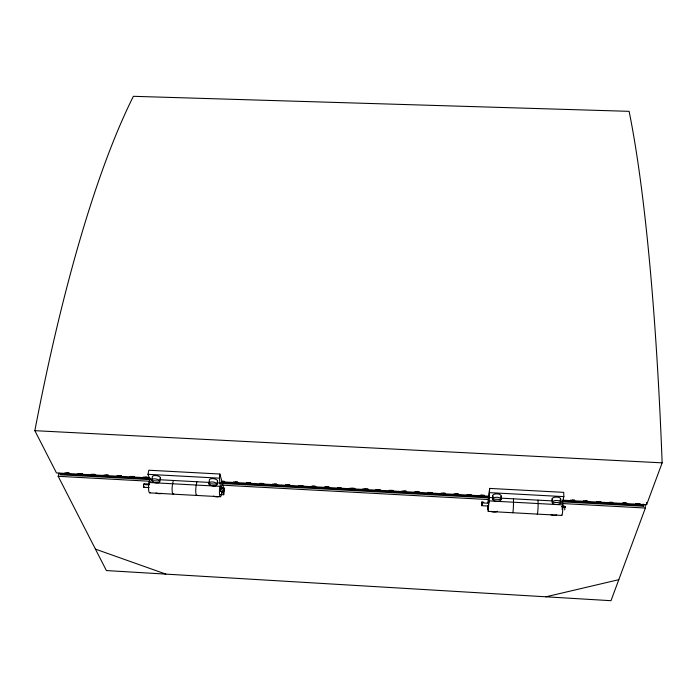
<?xml version="1.0" encoding="UTF-8"?>
<svg xmlns="http://www.w3.org/2000/svg" width="697" height="697" viewBox="0 0 697 697"><rect width="100%" height="100%" fill="white"/><g stroke="black" fill="none" stroke-linecap="round" stroke-linejoin="round"><path stroke-width="1.05" d="M488.127 505.874L488.248 511.406L561.756 515.432M501.178 496.116L501.16 499.522A4.278 2.021 1.7 0 1 494.504 500.908A4.278 2.021 1.7 0 1 495.018 497.423A4.278 2.021 1.7 0 1 501.16 499.522L492.622 499.061L492.657 495.663M481.845 505.647L481.976 501.875L481.819 505.691L488.466 506.057L488.588 502.276L488.536 502.737M488.248 511.406L489.66 488.414L563.699 492.361L563.847 496.63L562.679 501.474L562.784 504.881A7.205 0.81 -88.5 0 1 562.479 512.87A7.205 0.81 -88.5 0 1 561.555 515.092M487.551 506.013L487.517 509.141L487.891 506.17M488.562 502.45L488.632 496.56M481.793 504.672L482.002 502.894L488.658 503.251L488.954 500.89L562.784 504.881L562.113 509.551M487.83 502.868L489.66 488.414M488.109 507.555L488.318 505.874M223.833 490.644C224.268 482.716 222.212 494.574 223.833 490.644L223.345 488.858L220.583 488.71C220.418 483.814 218.788 478.978 219.877 474.021L148.862 470.231L147.964 474.335L149.811 479.214L149.097 482.498A7.031 1.751 -85.2 0 0 148.661 490.279A7.031 1.751 -85.2 0 0 150.352 492.587M220.461 494.548L223.711 494.731L224.408 490.662L219.877 474.021M221.202 489.067L222.108 482.211M149.097 482.498L219.921 486.332A7.057 1.324 -85.8 0 0 219.782 495.898A7.057 1.324 -85.8 0 0 221.777 493.032L222.064 491.394M217.595 480.869L217.011 484.18L208.769 483.735L209.361 480.425A4.199 1.96 8.8 0 1 213.988 478.734A4.199 1.96 8.8 0 1 217.325 481.854M196.868 481.749L196.249 485.051A7.048 1.464 -85.6 0 0 195.822 492.857A7.048 1.464 -85.6 0 0 197.225 495.149M173.3 480.477L172.638 483.77A7.04 1.612 -85.4 0 0 172.211 491.568A7.04 1.612 -85.4 0 0 173.753 493.868M223.798 487.926L220.853 487.804L220.618 491.429L220.993 490.897M160.484 477.793L159.787 481.087L151.597 480.642M151.772 479.824L152.303 477.358A4.208 1.934 10.1 0 1 157.261 475.772A4.208 1.934 10.1 0 1 159.805 479.161M645.117 504.776L645.387 508.026L610.999 600.692L106.397 570.564L58.182 476.295L59.045 473.15M561.913 501.84L643.331 506.231L643.671 505.299L562.139 500.908M562.932 500.193L646.624 504.698L662.15 462.843A702.01 79.885 -89.5 0 0 629.112 111.337L133.38 96.308A682.407 139.862 -83.9 0 0 34.85 430.676L56.457 472.923L149.925 477.959M545.934 596.806L618.797 579.686M34.85 430.676L662.15 462.843M147.964 474.335L219.154 478.151M489.616 492.648L563.847 496.63M66.851 472.914L69.029 473.028M79.902 473.611L82.072 473.733M92.945 474.317L95.123 474.43M105.996 475.014L108.166 475.136M119.039 475.72L121.217 475.833M132.09 476.417L134.26 476.539M145.133 477.123L147.311 477.236M222.326 481.278L224.495 481.392M235.368 481.976L237.546 482.097M248.42 482.681L250.589 482.794M261.462 483.378L263.64 483.5M274.513 484.084L276.683 484.197M287.556 484.781L289.734 484.903M300.607 485.487L302.777 485.6M312.561 486.131L315.828 486.306M325.612 486.828L328.871 487.003M338.655 487.534L340.833 487.647M351.706 488.231L354.965 488.414M364.749 488.937L368.007 489.111M377.791 489.642L379.97 489.756M390.843 490.339L393.012 490.453M403.885 491.045L406.063 491.158M416.937 491.742L419.106 491.864M429.979 492.448L432.157 492.561M443.031 493.145L445.2 493.267M456.073 493.851L458.251 493.964M468.036 494.495L471.294 494.67M481.078 495.192L484.345 495.367M572.403 500.106L574.581 500.228M585.454 500.812L587.623 500.925M598.496 501.509L600.675 501.631M623.501 502.859L626.769 503.034M636.553 503.556L639.811 503.731M64.856 472.897L69.203 473.132M77.898 473.594L82.255 473.829M90.95 474.3L95.297 474.535M103.992 475.006L108.34 475.232M117.044 475.702L121.391 475.938M130.086 476.408L134.434 476.643M143.129 477.105L147.476 477.34M222.491 481.374L224.669 481.496M233.364 481.958L237.712 482.193M246.407 482.664L250.754 482.899M259.458 483.369L263.806 483.596M272.501 484.067L276.848 484.302M285.543 484.772L289.9 485.007M298.595 485.469L302.942 485.704M311.637 486.175L314.896 486.349M324.68 486.872L329.036 487.107M337.731 487.578L340.99 487.752M349.685 488.222L354.041 488.458M362.736 488.919L368.173 489.216M375.779 489.625L380.126 489.86M388.821 490.322L393.178 490.557M401.873 491.028L406.22 491.263M414.915 491.733L419.263 491.96M427.967 492.43L432.314 492.666M441.009 493.136L445.357 493.371M454.052 493.833L458.399 494.068M467.103 494.539L470.362 494.713M480.146 495.236L484.493 495.471M570.381 500.097L574.729 500.324M583.424 500.794L586.682 500.969M596.466 501.5L600.823 501.735M609.518 502.197L612.776 502.371M622.56 502.903L625.819 503.077M635.603 503.6L639.959 503.835M221.663 481.819L489.024 496.212M150.151 478.708L59.933 473.855L60.404 474.788L150.5 479.649M221.899 482.577L489.311 496.987M149.811 479.214L151.946 479.327M160.493 479.789L209.753 482.446M217.272 482.847L220.496 483.021M488.998 497.501L493.258 497.728M500.707 498.128L551.963 500.89M560.536 501.352L562.679 501.474M222.151 483.509L489.189 497.919M58.182 476.295L150.613 481.296M222.378 485.173L488.797 499.566M561.651 503.504L645.387 508.026M562 506.257L564.936 506.371L564.718 509.908M220.853 487.804L223.615 487.952M564.988 506.458L562.113 506.301L562.218 507.242L565.093 507.399M144.331 483.788L149.637 484.075M220.757 488.005L223.868 488.1M481.923 502.093L483.823 502.197M562.157 506.51L565.04 506.667M220.661 488.309L223.423 488.458M562.191 506.832L565.075 506.989M143.626 484.528L148.94 484.824M143.835 487.299L149.149 487.586M149.881 492.884L220.391 496.743M95.419 549.114L165.869 574.119M221.315 491.341L221.777 493.032M222.622 490.749L223.711 494.731M646.441 502.528L646.624 504.698M643.157 504.062L643.331 506.231M560.719 499.322L560.832 502.737A4.321 2.021 0.2 0 1 553.967 504.123A4.321 2.021 0.2 0 1 554.795 500.646A4.321 2.021 0.2 0 1 560.832 502.737L552.233 502.276L552.137 498.86M538.04 500.141L538.101 503.548A7.197 0.653 -88.3 0 1 537.857 510.77A7.197 0.653 -88.3 0 1 537.178 514.09M513.489 498.817L513.497 502.215A7.188 0.497 -88.1 0 1 513.236 509.42A7.188 0.497 -88.1 0 1 512.678 512.748M497.458 511.258A4.208 1.952 1.8 0 1 490.81 511.302M493.093 496.7A4.269 2.03 1.7 0 1 496.639 493.851A4.269 2.03 1.7 0 1 500.96 496.63M556.676 514.909A4.252 1.96 0.4 0 1 550.708 514.578M552.486 499.897A4.313 2.03 0.2 0 1 554.028 497.397A4.313 2.03 0.2 0 1 559.552 497.693A4.313 2.03 0.2 0 1 559.909 500.298M161.748 493.293A4.147 1.864 9.9 0 1 156.067 492.979M144.218 486.715A1.873 0.479 -85.2 0 1 143.53 486.785A1.873 0.479 -85.2 0 1 143.73 484.136A1.873 0.479 -85.2 0 1 144.41 484.075M218.536 496.708A4.13 1.891 8.6 0 1 213.561 496.125M153.314 482.132A4.217 1.925 10.1 0 0 159.84 481.601A4.217 1.925 10.1 0 0 153.915 478.848A4.217 1.925 10.1 0 0 153.314 482.132M210.372 485.217A4.208 1.952 8.8 0 0 217.02 484.694A4.208 1.952 8.8 0 0 211.269 481.932A4.208 1.952 8.8 0 0 210.372 485.217"/></g></svg>
